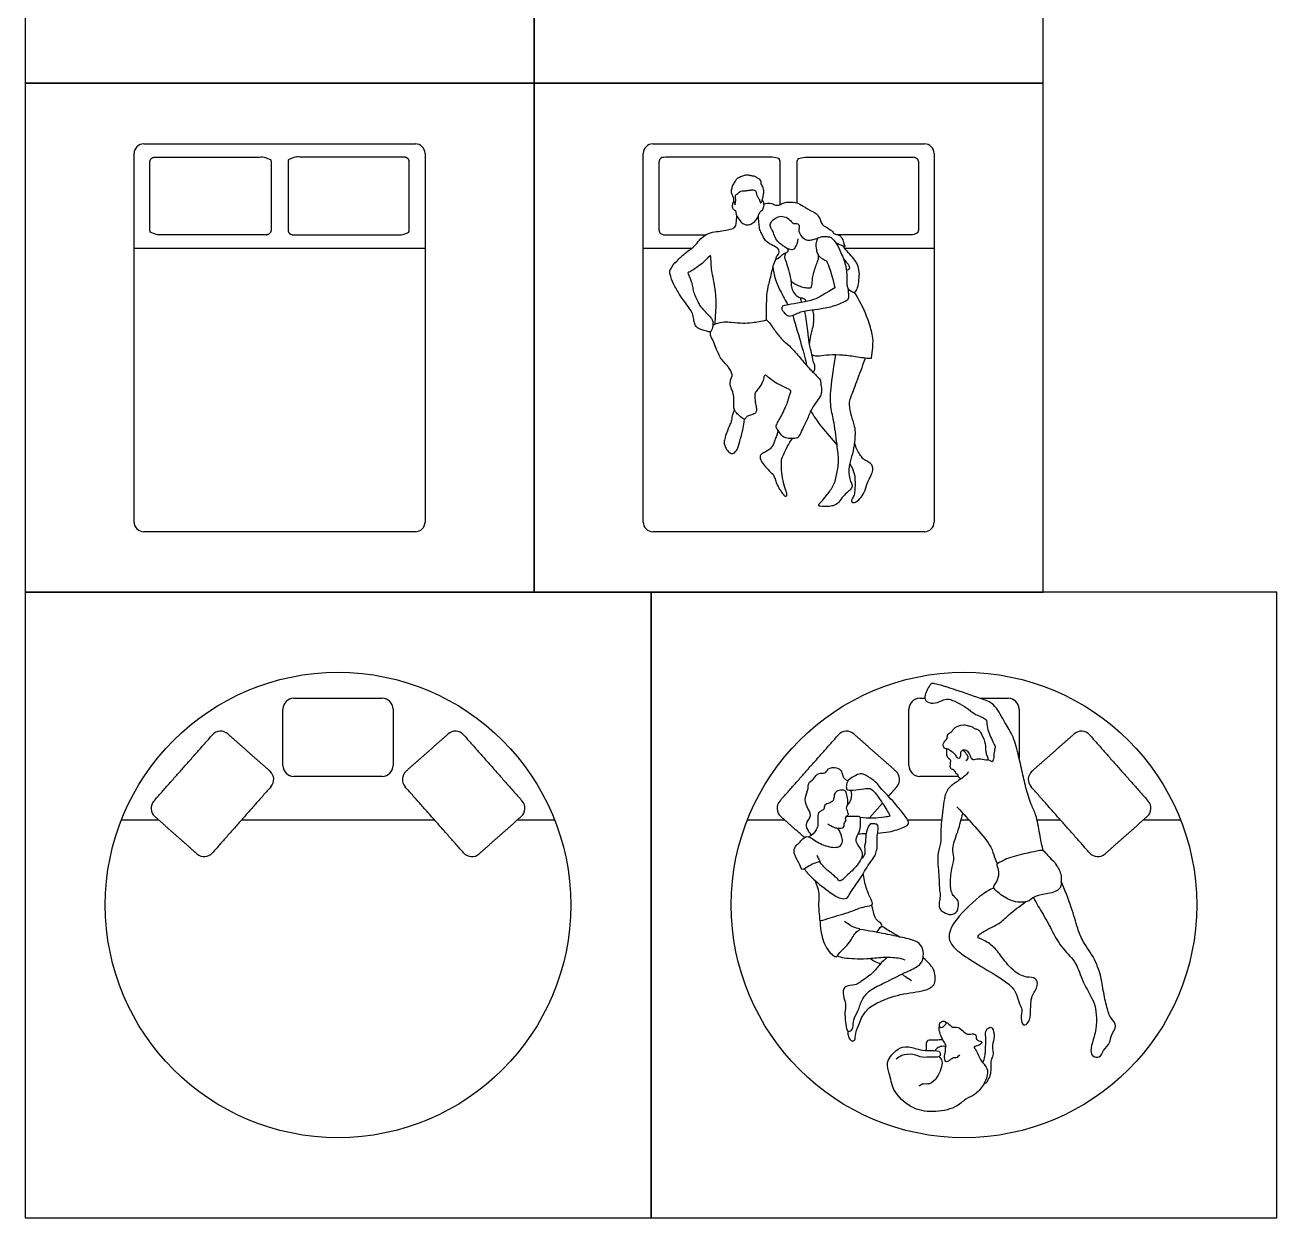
# Model space of a CAD drawing. Header units: millimetres. Extents: x 0 to 22.8, y -0.3 to 16.7.
# Drawn here: x 16.22 to 22.78, y 0.12 to 6.37 of the extents above; entities that cross this region are included whole.
import ezdxf

# ---------------------------------------------------------------- set-up
doc = ezdxf.new("R2010")
doc.units = ezdxf.units.MM
for name, color, linetype, true_color in [('AG-FURNITURE', 7, 'Continuous', 0x66ccff), ('AG-PEOPLE', 7, 'Continuous', 0xfc6666), ('X-VIEWPORT', 7, 'Continuous', 0xfb0280), ('X-VPRT', 6, 'Continuous', 0xff00ff)]:
    doc.layers.add(name, color=color, linetype=linetype, true_color=true_color)

msp = doc.modelspace()

# ---------------------------------------------------------------- linework, layer by layer
at = {"layer": 'AG-FURNITURE'}
for p, q in [((16.7958, 5.1971), (18.3198, 5.1971)), ((19.4628, 5.1971), (19.7182, 5.1971)), ((20.5175, 5.1971), (20.9868, 5.1971)), ((20.7159, 2.2893), (20.646, 2.2102))]:
    msp.add_line(p, q, dxfattribs=at)
for points in [[(16.7295, 2.202), (16.9229, 2.202)], [(17.3595, 2.202), (18.3684, 2.202)], [(18.8049, 2.202), (18.9984, 2.202)], [(20.0087, 2.202), (20.2022, 2.202)], [(20.8478, 2.202), (21.0259, 2.202)], [(21.1278, 2.202), (21.1683, 2.202)], [(21.5259, 2.202), (21.6476, 2.202)], [(22.0842, 2.202), (22.2776, 2.202)]]:
    msp.add_lwpolyline(points, dxfattribs=at)
for centre in [(17.8639, 1.7554), (21.1432, 1.7554)]:
    msp.add_circle(centre, 1.2192, dxfattribs=at)
for centre, radius, start, end in [((16.8466, 5.6924), 0.0508, 90, 180), ((18.269, 5.6924), 0.0508, 0, 90), ((19.5136, 5.6924), 0.0508, 90, 180), ((20.936, 5.6924), 0.0508, 0, 90), ((16.8466, 3.762), 0.0508, 180, 270), ((18.269, 3.762), 0.0508, 270, 0), ((19.5136, 3.762), 0.0508, 180, 270), ((20.936, 3.762), 0.0508, 270, 0), ((17.6326, 2.7813), 0.0576, 90, 180), ((18.0953, 2.7813), 0.0576, 0, 90), ((20.9118, 2.7813), 0.0576, 90, 180), ((21.3746, 2.7813), 0.0576, 0, 90), ((17.2489, 2.6085), 0.0576, 48.5, 138.5), ((18.479, 2.6085), 0.0576, 41.5, 131.5), ((20.5281, 2.6085), 0.0576, 48.5, 138.5), ((21.7582, 2.6085), 0.0576, 41.5, 131.5), ((17.4695, 2.4133), 0.0576, 318.5, 48.5), ((17.6326, 2.4868), 0.0576, 180, 270), ((18.0953, 2.4868), 0.0576, 270, 0), ((18.2584, 2.4133), 0.0576, 131.5, 221.5), ((20.7487, 2.4133), 0.0576, 318.5, 48.5), ((20.9118, 2.4868), 0.0576, 180, 270), ((21.5376, 2.4133), 0.0576, 131.5, 221.5), ((16.9423, 2.2619), 0.0576, 138.5, 228.5), ((18.7856, 2.2619), 0.0576, 311.5, 41.5), ((20.2215, 2.2619), 0.0576, 138.5, 228.5), ((22.0649, 2.2619), 0.0576, 311.5, 41.5), ((17.1628, 2.0667), 0.0576, 228.5, 318.5), ((18.565, 2.0667), 0.0576, 221.5, 311.5), ((21.8443, 2.0667), 0.0576, 221.5, 311.5)]:
    msp.add_arc(centre, radius, start, end, dxfattribs=at)
for points in [[(16.8466, 5.7432), (17.5578, 5.7432), (18.269, 5.7432)], [(19.5136, 5.7432), (20.2248, 5.7432), (20.936, 5.7432)], [(16.7958, 3.762), (16.7958, 4.7272), (16.7958, 5.6924)], [(18.3198, 5.6924), (18.3198, 4.7272), (18.3198, 3.762)], [(19.4628, 3.762), (19.4628, 4.7272), (19.4628, 5.6924)], [(20.9868, 5.6924), (20.9868, 4.7272), (20.9868, 3.762)], [(18.269, 3.7112), (17.5578, 3.7112), (16.8466, 3.7112)], [(20.936, 3.7112), (20.2248, 3.7112), (19.5136, 3.7112)], [(17.6326, 2.8389), (17.8639, 2.8389), (18.0953, 2.8389)], [(20.9118, 2.8389), (20.9252, 2.8389), (20.9386, 2.8389)], [(21.2259, 2.8389), (21.3002, 2.8389), (21.3746, 2.8389)], [(17.5749, 2.4868), (17.5749, 2.634), (17.5749, 2.7813)], [(18.1529, 2.7813), (18.1529, 2.634), (18.1529, 2.4868)], [(20.8542, 2.4868), (20.8542, 2.634), (20.8542, 2.7813)], [(21.4322, 2.7813), (21.4322, 2.6524), (21.4322, 2.5236)], [(16.8991, 2.3001), (17.0524, 2.4733), (17.2057, 2.6466)], [(17.2871, 2.6516), (17.3974, 2.554), (17.5076, 2.4565)], [(18.2202, 2.4565), (18.3305, 2.554), (18.4408, 2.6516)], [(18.5221, 2.6466), (18.6755, 2.4733), (18.8288, 2.3001)], [(20.1783, 2.3001), (20.3317, 2.4733), (20.485, 2.6466)], [(20.5663, 2.6516), (20.6766, 2.554), (20.7869, 2.4565)], [(21.4995, 2.4565), (21.6098, 2.554), (21.72, 2.6516)], [(21.8014, 2.6466), (21.9547, 2.4733), (22.108, 2.3001)], [(18.0953, 2.4292), (17.8639, 2.4292), (17.6326, 2.4292)], [(21.1128, 2.4292), (21.0123, 2.4292), (20.9118, 2.4292)], [(17.5126, 2.3751), (17.3593, 2.2018), (17.206, 2.0285)], [(18.5219, 2.0285), (18.3686, 2.2018), (18.2152, 2.3751)], [(20.7919, 2.3751), (20.7694, 2.3498), (20.747, 2.3244)], [(21.8011, 2.0285), (21.6478, 2.2018), (21.4945, 2.3751)], [(17.1246, 2.0236), (17.0144, 2.1211), (16.9041, 2.2187)], [(18.8238, 2.2187), (18.7135, 2.1211), (18.6032, 2.0236)], [(20.3075, 2.1088), (20.2454, 2.1638), (20.1833, 2.2187)], [(22.103, 2.2187), (21.9928, 2.1211), (21.8825, 2.0236)]]:
    msp.add_open_spline(points, degree=2, dxfattribs=at)
for points, weights, knots in [([(16.9038, 5.6733), (16.8784, 5.6733), (16.8784, 5.6479), (16.8784, 5.4701), (16.8784, 5.2923), (16.8784, 5.2669), (16.9038, 5.2669), (17.2086, 5.2669), (17.488, 5.2669), (17.5134, 5.2669), (17.5134, 5.2923), (17.5134, 5.4701), (17.5134, 5.6479), (17.5134, 5.6733), (17.488, 5.6733), (17.2086, 5.6733), (16.9038, 5.6733)], [1, 0.707106781187, 1, 1, 1, 0.707106781187, 1, 1, 1, 0.707106781187, 1, 1, 1, 0.707106781187, 1, 1, 1], [0, 0, 0, 1.570796, 1.570796, 19.070796, 19.070796, 20.641593, 20.641593, 44.641593, 44.641593, 46.212389, 46.212389, 63.712389, 63.712389, 65.283185, 65.283185, 89.283185, 89.283185, 89.283185]), ([(18.2119, 5.6733), (18.2373, 5.6733), (18.2373, 5.6479), (18.2373, 5.4701), (18.2373, 5.2923), (18.2373, 5.2669), (18.2119, 5.2669), (17.9071, 5.2669), (17.6277, 5.2669), (17.6023, 5.2669), (17.6023, 5.2923), (17.6023, 5.4701), (17.6023, 5.6479), (17.6023, 5.6733), (17.6277, 5.6733), (17.9071, 5.6733), (18.2119, 5.6733)], [1, 0.707106781187, 1, 1, 1, 0.707106781187, 1, 1, 1, 0.707106781187, 1, 1, 1, 0.707106781187, 1, 1, 1], [0, 0, 0, 1.570796, 1.570796, 19.070796, 19.070796, 20.641593, 20.641593, 44.641593, 44.641593, 46.212389, 46.212389, 63.712389, 63.712389, 65.283185, 65.283185, 89.283185, 89.283185, 89.283185]), ([(20.1804, 5.4252), (20.1804, 5.5366), (20.1804, 5.6479), (20.1804, 5.6733), (20.155, 5.6733), (19.8756, 5.6733), (19.5708, 5.6733), (19.5454, 5.6733), (19.5454, 5.6479), (19.5454, 5.4701), (19.5454, 5.2923), (19.5454, 5.2669), (19.5708, 5.2669), (19.6824, 5.2669), (19.7907, 5.2669)], [1, 1, 1, 0.707106781187, 1, 1, 1, 0.707106781187, 1, 1, 1, 0.707106781187, 1, 1, 1], [52.753388, 52.753388, 52.753388, 63.712389, 63.712389, 65.283185, 65.283185, 89.283185, 89.283185, 90.853982, 90.853982, 108.353982, 108.353982, 109.924778, 109.924778, 118.717122, 118.717122, 118.717122]), ([(20.2693, 5.4334), (20.2693, 5.5407), (20.2693, 5.6479), (20.2693, 5.6733), (20.2947, 5.6733), (20.5741, 5.6733), (20.8789, 5.6733), (20.9043, 5.6733), (20.9043, 5.6479), (20.9043, 5.4701), (20.9043, 5.2923), (20.9043, 5.2669), (20.8789, 5.2669), (20.6753, 5.2669), (20.4831, 5.2669)], [1, 1, 1, 0.707106781187, 1, 1, 1, 0.707106781187, 1, 1, 1, 0.707106781187, 1, 1, 1], [53.157354, 53.157354, 53.157354, 63.712389, 63.712389, 65.283185, 65.283185, 89.283185, 89.283185, 90.853982, 90.853982, 108.353982, 108.353982, 109.924778, 109.924778, 125.950385, 125.950385, 125.950385])]:
    msp.add_rational_spline(points, weights, degree=2, knots=knots, dxfattribs=at)
at = {"layer": 'AG-PEOPLE'}
msp.add_line((20.2845, 4.9382), (20.2918, 4.9117), dxfattribs=at)
for points, degree in [([(19.9437, 5.424), (19.939, 5.4347), (19.9375, 5.442), (19.9357, 5.4522), (19.9343, 5.4642), (19.9283, 5.4768), (19.9249, 5.4841), (19.9225, 5.4921), (19.9253, 5.5086), (19.9339, 5.5303), (19.9363, 5.5375), (19.9445, 5.5464), (19.9519, 5.5605), (19.9647, 5.5666), (19.989, 5.5772), (20.0095, 5.5804), (20.0285, 5.5759), (20.0355, 5.5744), (20.0431, 5.5747), (20.0601, 5.5656), (20.0637, 5.5601), (20.0717, 5.5591), (20.0796, 5.55), (20.0804, 5.5417), (20.0806, 5.535), (20.0863, 5.5219), (20.0912, 5.513), (20.095, 5.4976), (20.0931, 5.4749), (20.0905, 5.466), (20.0886, 5.4546), (20.0817, 5.436), (20.0777, 5.4318), (20.0755, 5.4369), (20.0724, 5.4502), (20.0703, 5.4533), (20.0612, 5.4668), (20.0542, 5.4808), (20.0549, 5.4919), (20.0515, 5.4966), (20.0454, 5.5023), (20.031, 5.5023), (20.0114, 5.4995), (19.9928, 5.497), (19.98, 5.4981), (19.969, 5.4932), (19.9631, 5.4871), (19.9534, 5.4801), (19.9466, 5.4749), (19.9466, 5.4702), (19.9474, 5.4525), (19.948, 5.4458), (19.9437, 5.424)], 3), ([(19.9538, 5.364), (19.9689, 5.3355), (19.9955, 5.3175), (20.0213, 5.3173), (20.0441, 5.333), (20.0592, 5.348), (20.0702, 5.3767), (20.0759, 5.3906), (20.0865, 5.3928), (20.0972, 5.4148), (20.0946, 5.4412), (20.0888, 5.4479), (20.085, 5.4473)], 3), ([(19.9538, 5.364), (19.9489, 5.3805), (19.9493, 5.392), (19.9459, 5.3943), (19.9364, 5.3964), (19.9332, 5.4025), (19.9309, 5.4099), (19.9311, 5.4285), (19.933, 5.4373), (19.9375, 5.442)], 3), ([(20.0954, 5.4289), (20.1241, 5.4365), (20.1445, 5.4283), (20.1581, 5.419), (20.1846, 5.4255), (20.1996, 5.4358), (20.2243, 5.4391), (20.2715, 5.4365), (20.2958, 5.4183), (20.353, 5.3861), (20.3691, 5.3811), (20.3913, 5.3493), (20.3938, 5.3321), (20.4052, 5.3135), (20.4271, 5.3056), (20.4578, 5.2817), (20.4635, 5.2692), (20.4854, 5.2681), (20.4979, 5.2588), (20.5083, 5.2434), (20.5129, 5.2212), (20.5211, 5.2059)], 3), ([(20.1584, 5.1399), (20.1585, 5.1511), (20.1663, 5.1572), (20.1735, 5.168), (20.1771, 5.1819), (20.1706, 5.1926), (20.157, 5.2052), (20.1088, 5.2277), (20.0966, 5.2456), (20.0844, 5.271), (20.073, 5.2906), (20.0694, 5.3242), (20.0669, 5.3432), (20.0664, 5.3669)], 3), ([(20.1584, 5.1399), (20.1763, 5.1474), (20.1862, 5.1566), (20.2002, 5.1713), (20.2162, 5.1746), (20.2224, 5.1786), (20.2235, 5.1878), (20.2191, 5.194), (20.1984, 5.206), (20.1797, 5.2202), (20.1559, 5.2435), (20.1449, 5.2812), (20.1361, 5.2954), (20.1243, 5.3144), (20.1338, 5.3374), (20.154, 5.3547), (20.1844, 5.3676), (20.2188, 5.3568), (20.2401, 5.3348), (20.246, 5.326), (20.2551, 5.3266), (20.2749, 5.3247), (20.2804, 5.3152), (20.2789, 5.2954), (20.2753, 5.2861), (20.2886, 5.263)], 3), ([(20.2074, 5.1725), (20.2001, 5.1545), (20.2083, 5.1337), (20.2194, 5.0994), (20.2359, 5.0397), (20.2348, 5.0246), (20.2498, 5.0143), (20.2781, 4.9989), (20.3063, 4.9899), (20.3331, 4.9885), (20.3431, 4.9903), (20.3471, 5.0043), (20.3514, 5.0529), (20.3567, 5.0726), (20.3693, 5.1076), (20.3782, 5.1334), (20.3828, 5.1498), (20.3807, 5.1613), (20.3764, 5.1688), (20.3696, 5.1913), (20.3671, 5.2267), (20.3778, 5.2492)], 3), ([(20.2066, 5.2013), (20.2467, 5.1837), (20.2581, 5.1939), (20.2726, 5.2262), (20.2753, 5.2462)], 3), ([(20.5211, 5.2059), (20.5135, 5.2075), (20.4895, 5.214), (20.4793, 5.2202), (20.4697, 5.2293)], 3), ([(19.8154, 5.1584), (19.7942, 5.1392), (19.7766, 5.1194), (19.7541, 5.1035), (19.71, 5.073), (19.6963, 5.0678)], 3), ([(19.8397, 4.7998), (19.8476, 4.9044), (19.8412, 4.9704), (19.8322, 5.0336), (19.8192, 5.0799), (19.8198, 5.115), (19.8163, 5.1509), (19.8154, 5.1584)], 3), ([(20.1091, 4.8204), (20.1074, 4.8331), (20.11, 4.8754), (20.1086, 4.9354), (20.1155, 4.9936), (20.1367, 5.0643), (20.1453, 5.117), (20.1584, 5.1399)], 3), ([(20.3812, 5.1576), (20.3946, 5.1445), (20.414, 5.1344), (20.4233, 5.1301)], 3), ([(20.4233, 5.1301), (20.4324, 5.1148), (20.4532, 5.0504), (20.4671, 4.9892)], 3), ([(20.5114, 5.1412), (20.5371, 5.1134), (20.5435, 5.1012), (20.5435, 5.0833), (20.5275, 5.0811)], 3), ([(19.603, 5.064), (19.6008, 5.0761), (19.6051, 5.0851)], 2), ([(20.1423, 5.0966), (20.1486, 5.0403), (20.1782, 4.9752), (20.2108, 4.9184), (20.2205, 4.9)], 3), ([(20.5298, 4.9237), (20.541, 4.9301), (20.54, 4.9456)], 2), ([(20.54, 4.9456), (20.5382, 4.9731), (20.5371, 4.9841)], 2), ([(20.6588, 4.6202), (20.6715, 4.7088), (20.6614, 4.7529), (20.6403, 4.8293), (20.5951, 4.9278), (20.5674, 4.9667)], 3), ([(20.3488, 4.6276), (20.343, 4.658), (20.328, 4.7045), (20.3284, 4.7553), (20.3162, 4.8311), (20.3088, 4.8684)], 3), ([(20.3342, 4.69), (20.3385, 4.7308), (20.3496, 4.7712), (20.356, 4.7991), (20.3582, 4.8431), (20.356, 4.861), (20.3491, 4.874)], 3), ([(20.1091, 4.8204), (20.1276, 4.8016), (20.1502, 4.7668), (20.1925, 4.7132), (20.2241, 4.6909), (20.2806, 4.6292), (20.3295, 4.5672), (20.38, 4.5206), (20.3936, 4.5006), (20.3915, 4.4852), (20.3991, 4.4615), (20.3953, 4.4354), (20.3915, 4.4221), (20.3626, 4.3809), (20.3443, 4.3534), (20.3319, 4.3259), (20.3211, 4.2958), (20.2951, 4.2471), (20.2803, 4.2106), (20.2675, 4.199), (20.2302, 4.1993), (20.2021, 4.2025), (20.1867, 4.2167), (20.1676, 4.2439), (20.1578, 4.2587), (20.1601, 4.27), (20.1725, 4.294), (20.1922, 4.3268), (20.2079, 4.3638), (20.22, 4.3864), (20.2282, 4.4302), (20.2438, 4.4499), (20.2087, 4.4655), (20.1627, 4.4867), (20.121, 4.5165), (20.1085, 4.5298), (20.1007, 4.5345), (20.0952, 4.5249), (20.0905, 4.498), (20.0674, 4.4612), (20.0491, 4.4409), (20.0465, 4.4238), (20.0491, 4.3943), (20.0523, 4.3766), (20.0584, 4.3482), (20.0535, 4.3337), (20.0314, 4.3221), (20.0057, 4.3183), (20.0002, 4.3056), (19.9947, 4.2969), (19.9741, 4.3099), (19.948, 4.3369), (19.9393, 4.3491), (19.9367, 4.369), (19.9385, 4.4111), (19.9341, 4.4435), (19.9222, 4.4635), (19.9173, 4.4867), (19.9211, 4.5122), (19.9306, 4.5264), (19.9248, 4.5487), (19.9115, 4.5701), (19.8999, 4.586), (19.873, 4.6115), (19.8628, 4.6327), (19.8417, 4.677), (19.8269, 4.7207), (19.8139, 4.7346), (19.8161, 4.7485), (19.8161, 4.7603)], 3), ([(19.8282, 4.7948), (19.832, 4.7964), (19.8359, 4.7981), (19.8397, 4.7998)], 3), ([(19.8397, 4.7998), (19.8773, 4.8134), (19.9254, 4.8091), (19.9894, 4.8024), (20.0291, 4.8062), (20.0819, 4.814), (20.1091, 4.8204)], 3), ([(20.2461, 4.8448), (20.2795, 4.7292), (20.3084, 4.638), (20.319, 4.5819)], 3), ([(20.3465, 4.6389), (20.3601, 4.6306), (20.3836, 4.6315), (20.432, 4.6402), (20.5116, 4.639), (20.5817, 4.6283), (20.6423, 4.6187), (20.6588, 4.6202)], 3), ([(20.3525, 4.5463), (20.3606, 4.5518), (20.3641, 4.5706), (20.3587, 4.5924), (20.3521, 4.6039), (20.3488, 4.6276)], 3), ([(19.9408, 4.3492), (19.933, 4.3363), (19.9267, 4.3051), (19.9236, 4.2851), (19.9154, 4.2696), (19.8915, 4.2096), (19.8868, 4.1831), (19.8863, 4.1694), (19.8966, 4.1462), (19.9084, 4.1298), (19.9271, 4.1169), (19.9445, 4.1251), (19.964, 4.1577), (19.975, 4.2119), (19.9912, 4.2645), (19.9931, 4.3004)], 3), ([(20.3406, 4.3445), (20.3695, 4.2882), (20.4213, 4.2337), (20.4786, 4.164)], 3), ([(20.17, 4.2406), (20.1471, 4.1723), (20.1357, 4.1516), (20.1167, 4.1351), (20.0902, 4.1229), (20.0756, 4.1151), (20.0734, 4.0947), (20.0877, 4.0686), (20.1185, 4.035), (20.1396, 4.0142), (20.15, 3.9999), (20.1564, 3.9767), (20.1689, 3.9452), (20.1825, 3.9262), (20.2004, 3.8994), (20.2136, 3.8951), (20.2179, 3.9044), (20.2093, 3.9284), (20.1943, 3.9799), (20.1868, 4.0335), (20.1861, 4.0843), (20.1907, 4.1018), (20.2269, 4.1784), (20.244, 4.1994)], 3), ([(20.5449, 4.0673), (20.568, 4.0329), (20.5741, 3.9735), (20.5716, 3.9431), (20.5712, 3.9077), (20.5587, 3.8866), (20.5508, 3.872), (20.558, 3.8637), (20.573, 3.8634), (20.598, 3.882), (20.6227, 3.9149), (20.6342, 3.9664), (20.6581, 4.0061), (20.6678, 4.034), (20.6642, 4.0576), (20.6506, 4.073), (20.6245, 4.0848), (20.6102, 4.0969), (20.5823, 4.1363), (20.5694, 4.177)], 3), ([(20.3891, 3.8443), (20.3854, 3.8449), (20.3835, 3.8471)], 2), ([(20.59, 2.129), (20.6039, 2.1291), (20.6168, 2.1294), (20.6306, 2.1299)], 3)]:
    msp.add_open_spline(points, degree=degree, dxfattribs=at)
for points, knots in [([(19.6051, 5.0851), (19.6141, 5.1023), (19.6401, 5.1324), (19.6812, 5.1712), (19.7177, 5.1945), (19.7456, 5.2238), (19.7681, 5.252), (19.8039, 5.2774), (19.849, 5.2839), (19.8826, 5.2878), (19.9334, 5.2992), (19.9441, 5.3057), (19.9523, 5.3264), (19.9538, 5.364)], [146.397586, 146.397586, 146.397586, 146.397586, 150.7916, 155.929787, 161.067975, 166.206163, 171.344351, 176.482539, 181.620726, 186.758914, 191.897102, 197.03529, 202.173478, 202.173478, 202.173478, 202.173478]), ([(20.2886, 5.263), (20.2993, 5.2506), (20.3106, 5.2393), (20.3372, 5.2384), (20.3587, 5.2425), (20.3856, 5.2529), (20.405, 5.2596), (20.4349, 5.2567), (20.4505, 5.2523), (20.4734, 5.2271), (20.4922, 5.188), (20.5279, 5.1043), (20.5302, 5.0471), (20.5296, 5.0239), (20.5291, 5.0153)], [96.025858, 96.025858, 96.025858, 96.025858, 100.292522, 104.559185, 108.825849, 113.092512, 117.359175, 121.625839, 125.892502, 130.159166, 134.425829, 138.692493, 142.959156, 145.760338, 145.760338, 145.760338, 145.760338]), ([(20.5371, 4.9841), (20.553, 4.9677), (20.5717, 4.9634), (20.5849, 4.9788), (20.5919, 5.0194), (20.5971, 5.0643), (20.5902, 5.1022), (20.5739, 5.1338), (20.5444, 5.1637), (20.5201, 5.1943), (20.5104, 5.2054), (20.5065, 5.2095)], [147.016519, 147.016519, 147.016519, 147.016519, 150.827357, 155.240538, 159.653719, 164.0669, 168.480081, 172.893262, 177.306443, 181.719624, 184.575063, 184.575063, 184.575063, 184.575063]), ([(19.6963, 5.0678), (19.7081, 5.0407), (19.7163, 5.0188), (19.722, 4.9874), (19.7274, 4.9609), (19.7417, 4.9316), (19.7567, 4.9008), (19.7703, 4.8819), (19.7903, 4.8615), (19.815, 4.8347), (19.8257, 4.8207), (19.8286, 4.805), (19.8282, 4.7889), (19.8243, 4.7735), (19.8182, 4.7585), (19.8039, 4.7578), (19.7968, 4.761), (19.7825, 4.7653), (19.7699, 4.7699), (19.7588, 4.7721), (19.7428, 4.7814), (19.731, 4.7996), (19.7277, 4.8243), (19.722, 4.8543), (19.7052, 4.8804), (19.6791, 4.9176), (19.6558, 4.9484), (19.6196, 5.0113), (19.6081, 5.0393), (19.603, 5.064)], [58.721956, 58.721956, 58.721956, 58.721956, 61.953624, 65.185292, 68.41696, 71.648628, 74.880296, 78.111964, 81.343632, 84.5753, 87.806968, 91.038636, 94.270303, 97.501971, 100.733639, 103.965307, 107.196975, 110.428643, 113.660311, 116.891979, 120.123647, 123.355315, 126.586983, 129.818651, 133.050319, 136.281987, 139.513655, 142.745323, 145.551274, 145.551274, 145.551274, 145.551274]), ([(20.4671, 4.9892), (20.4145, 4.9587), (20.3884, 4.9411), (20.3476, 4.9226), (20.2683, 4.9066), (20.2049, 4.8984), (20.1873, 4.8918), (20.1878, 4.8752), (20.1986, 4.8616), (20.2164, 4.844), (20.2291, 4.8379), (20.2683, 4.8529), (20.2868, 4.8637), (20.3188, 4.8712), (20.3751, 4.8764), (20.4506, 4.8883), (20.5042, 4.9096), (20.5298, 4.9237)], [22.800035, 22.800035, 22.800035, 22.800035, 28.166608, 33.533182, 38.899755, 44.266328, 49.632902, 54.999475, 60.366048, 65.732622, 71.099195, 76.465768, 81.832341, 87.198915, 92.565488, 97.932061, 102.62135, 102.62135, 102.62135, 102.62135]), ([(20.2362, 5.0287), (20.2373, 5.0042), (20.2399, 4.9902), (20.2526, 4.9557), (20.2791, 4.9383), (20.2995, 4.935), (20.3102, 4.9321), (20.3135, 4.9227), (20.3171, 4.9169)], [0, 0, 0, 0, 3.023552, 6.047104, 9.070656, 12.094209, 15.117761, 17.823869, 17.823869, 17.823869, 17.823869]), ([(20.5291, 5.0153), (20.5284, 5.0072), (20.5314, 4.9956), (20.5352, 4.9861), (20.5371, 4.9841)], [145.760338, 145.760338, 145.760338, 145.760338, 146.388429, 147.016519, 147.016519, 147.016519, 147.016519]), ([(20.3835, 3.8471), (20.3789, 3.854), (20.396, 3.8686), (20.4203, 3.8955), (20.4606, 3.9506), (20.477, 4.0018), (20.4884, 4.0858), (20.4819, 4.137), (20.4622, 4.2989), (20.4449, 4.3487), (20.4394, 4.4554), (20.4726, 4.6392)], [0.034994, 0.034994, 0.034994, 0.034994, 7.347117, 15.444334, 23.541552, 31.638769, 39.735986, 47.833203, 55.930421, 64.027638, 71.955769, 71.955769, 71.955769, 71.955769]), ([(20.6253, 4.6219), (20.6156, 4.5944), (20.5827, 4.4985), (20.5476, 4.4136), (20.541, 4.391), (20.5433, 4.3568), (20.5499, 4.3267), (20.572, 4.2578), (20.5734, 4.2273), (20.5696, 4.1639), (20.5546, 4.1042), (20.5392, 4.0498), (20.5395, 4.0043), (20.5494, 3.971), (20.5578, 3.9582), (20.5569, 3.9394), (20.5369, 3.9226), (20.5091, 3.8962), (20.4874, 3.8646), (20.4665, 3.8461), (20.4194, 3.8405), (20.3891, 3.8443)], [-105.955631, -105.955631, -105.955631, -105.955631, -100.745087, -95.148137, -89.551188, -83.954239, -78.35729, -72.76034, -67.163391, -61.566442, -55.969493, -50.372543, -44.775594, -39.178645, -33.581696, -27.984746, -22.387797, -16.790848, -11.193899, -5.596949, -0.219898, -0.219898, -0.219898, -0.219898]), ([(21.558, 2.0409), (21.5525, 2.0658), (21.5411, 2.1136), (21.5262, 2.2176), (21.4988, 2.2726), (21.4677, 2.3598), (21.4503, 2.4489), (21.4268, 2.5465), (21.4007, 2.6484), (21.3512, 2.7174), (21.3066, 2.8106), (21.2262, 2.8392), (21.0896, 2.885), (21.0563, 2.8962), (21.0385, 2.9028), (20.9878, 2.9146), (20.9667, 2.9203), (20.9291, 2.8446), (20.9491, 2.8158), (20.9942, 2.8087), (21.036, 2.8327), (21.0736, 2.8383), (21.1716, 2.782), (21.1976, 2.7529), (21.2627, 2.7315), (21.2625, 2.7095), (21.2651, 2.6715), (21.2977, 2.6049), (21.3094, 2.5821), (21.2994, 2.5656), (21.2991, 2.496), (21.2803, 2.5123), (21.2719, 2.515), (21.2677, 2.5177)], [0, 0, 0, 0, 0.500761, 1.077986, 1.532217, 2.073902, 2.624542, 3.201021, 3.782, 4.318015, 4.880102, 5.333466, 6.016155, 6.349471, 6.597238, 7.006172, 7.254191, 7.746349, 8.054988, 8.423285, 8.81087, 9.159788, 9.751164, 10.139723, 10.587674, 10.839685, 11.191097, 11.68954, 11.960287, 12.217934, 12.650176, 12.852048, 13.073559, 13.073559, 13.073559, 13.073559]), ([(21.1528, 2.5108), (21.158, 2.5141), (21.1709, 2.5246), (21.155, 2.5475), (21.1389, 2.5736), (21.1207, 2.5537), (21.1281, 2.5388), (21.1165, 2.5177), (21.1045, 2.5316), (21.0945, 2.5505), (21.0673, 2.5655), (21.0593, 2.5743), (21.0372, 2.5736), (21.0294, 2.6055), (21.0598, 2.625), (21.0539, 2.6538), (21.082, 2.6609), (21.0822, 2.6815), (21.1426, 2.7053), (21.163, 2.6931), (21.1875, 2.6917), (21.1962, 2.6779), (21.2194, 2.6783), (21.2354, 2.6502), (21.26, 2.5992), (21.2508, 2.5619), (21.2746, 2.5152), (21.255, 2.5122), (21.2198, 2.5239), (21.1921, 2.5132), (21.1808, 2.5237), (21.1769, 2.5397), (21.1619, 2.5659), (21.1448, 2.5667), (21.1373, 2.5661)], [0, 0, 0, 0, 0.245759, 0.535648, 0.822401, 1.05998, 1.293304, 1.529738, 1.731212, 2.006769, 2.31941, 2.514822, 2.758047, 3.041968, 3.366195, 3.643166, 3.911718, 4.14945, 4.585323, 4.867963, 5.135865, 5.35252, 5.603633, 5.919508, 6.343862, 6.710804, 7.084352, 7.276623, 7.630396, 7.93167, 8.129077, 8.363455, 8.666349, 8.938863, 8.938863, 8.938863, 8.938863]), ([(21.0509, 2.5741), (21.0512, 2.5682), (21.0526, 2.5566), (21.0496, 2.5369), (21.0631, 2.5232), (21.0745, 2.5172), (21.0701, 2.496), (21.0687, 2.4716), (21.0811, 2.4657), (21.0896, 2.4676), (21.0894, 2.4573), (21.0981, 2.4567), (21.0972, 2.4463), (21.1124, 2.4419), (21.1106, 2.4266), (21.1214, 2.4185), (21.1268, 2.4158)], [0, 0, 0, 0, 0.240978, 0.489526, 0.730735, 0.919935, 1.176535, 1.453924, 1.646372, 1.792806, 1.948794, 2.093402, 2.253957, 2.458745, 2.664022, 2.909101, 2.909101, 2.909101, 2.909101]), ([(20.3449, 2.122), (20.3387, 2.1281), (20.3287, 2.1418), (20.3074, 2.1812), (20.3517, 2.2253), (20.3168, 2.2682), (20.3065, 2.3205), (20.3312, 2.363), (20.3241, 2.3959), (20.3579, 2.4138), (20.3794, 2.4531), (20.4186, 2.4394), (20.4291, 2.4751), (20.4766, 2.4783), (20.5059, 2.4587), (20.5062, 2.4195), (20.5274, 2.4101), (20.5368, 2.407)], [0, 0, 0, 0, 0.29212, 0.647045, 1.052098, 1.445345, 1.857922, 2.249519, 2.55311, 2.889093, 3.253451, 3.569028, 3.87414, 4.245133, 4.569179, 4.903997, 5.21599, 5.21599, 5.21599, 5.21599]), ([(20.6909, 2.1325), (20.7102, 2.1337), (20.762, 2.1386), (20.8248, 2.1597), (20.8664, 2.183), (20.8197, 2.239), (20.7833, 2.2889), (20.7039, 2.3674), (20.6879, 2.3963), (20.6531, 2.4198), (20.6103, 2.4486), (20.5775, 2.4357), (20.532, 2.4111), (20.5271, 2.3804), (20.5255, 2.3562), (20.5645, 2.3575), (20.617, 2.3625), (20.6525, 2.3706), (20.6809, 2.3412), (20.7204, 2.284), (20.7557, 2.2245), (20.7532, 2.2186), (20.723, 2.2156), (20.6637, 2.2078), (20.6206, 2.2114), (20.5988, 2.2145)], [0.684587, 0.684587, 0.684587, 0.684587, 1.01942, 1.538524, 1.867205, 2.299308, 2.787147, 3.381489, 3.710298, 4.075747, 4.474268, 4.804717, 5.206327, 5.518205, 5.75903, 6.082609, 6.51424, 6.842478, 7.180979, 7.687997, 8.146088, 8.247159, 8.539401, 8.993145, 9.45858, 9.45858, 9.45858, 9.45858]), ([(21.1673, 2.4537), (21.1621, 2.447), (21.1517, 2.4328), (21.1, 2.3968), (21.0458, 2.3623), (21.0308, 2.2524), (21.0194, 2.1431), (21.0243, 2.0795), (20.9987, 2.0188), (21.0135, 1.9136), (21.013, 1.8332), (21.0212, 1.8052), (21.0135, 1.7782), (21.0101, 1.7379), (21.0361, 1.7154), (21.0749, 1.7), (21.1097, 1.719), (21.1123, 1.744), (21.1183, 1.7745), (21.0949, 1.797), (21.0771, 1.8166), (21.068, 1.8731), (21.0804, 1.9531), (21.0957, 2.0059), (21.0766, 2.0507), (21.1072, 2.1301), (21.1189, 2.165), (21.1306, 2.2144), (21.1355, 2.2284), (21.1379, 2.2356)], [0, 0, 0, 0, 0.288392, 0.735103, 1.183747, 1.774407, 2.384401, 2.830933, 3.282004, 3.878122, 4.391344, 4.686443, 4.985297, 5.33639, 5.659305, 6.022184, 6.355043, 6.634495, 6.94197, 7.253492, 7.54229, 7.965196, 8.489124, 8.903788, 9.291309, 9.80493, 10.172536, 10.568205, 10.840444, 10.840444, 10.840444, 10.840444]), ([(20.4304, 2.1799), (20.4397, 2.1736), (20.461, 2.1637), (20.4785, 2.1563), (20.52, 2.1573), (20.5134, 2.1878), (20.5262, 2.1946), (20.5212, 2.2068), (20.5278, 2.2172), (20.5246, 2.2226), (20.538, 2.2241), (20.5374, 2.2348), (20.5326, 2.2486), (20.526, 2.2635), (20.5323, 2.2757), (20.5373, 2.2941), (20.5308, 2.3223), (20.5271, 2.3557), (20.503, 2.3589), (20.4748, 2.3545), (20.4614, 2.3323), (20.4634, 2.3077), (20.4432, 2.2868), (20.4079, 2.2832), (20.4152, 2.2538), (20.3808, 2.246), (20.3749, 2.2163), (20.3801, 2.1786), (20.3711, 2.1478), (20.3464, 2.121), (20.3312, 2.1123)], [0, 0, 0, 0, 0.333053, 0.598135, 0.92364, 1.198255, 1.389678, 1.579865, 1.773801, 1.885487, 2.065204, 2.232106, 2.457073, 2.682115, 2.885401, 3.128935, 3.443511, 3.757426, 4.014856, 4.315, 4.590753, 4.866359, 5.164268, 5.474454, 5.732873, 6.036418, 6.335269, 6.685705, 7.007548, 7.422312, 7.422312, 7.422312, 7.422312]), ([(20.5336, 2.2813), (20.5418, 2.2893), (20.5571, 2.3086), (20.5561, 2.3423), (20.5513, 2.3573)], [0, 0, 0, 0, 0.3363339, 0.7296781, 0.7296781, 0.7296781, 0.7296781]), ([(21.1059, 2.2698), (21.1166, 2.2584), (21.1392, 2.2346), (21.2111, 2.1544), (21.2888, 2.0645), (21.3, 2.0064), (21.3128, 1.983), (21.3186, 1.9718)], [0, 0, 0, 0, 0.391978, 0.989109, 1.618891, 2.047289, 2.398129, 2.398129, 2.398129, 2.398129]), ([(20.306, 1.9446), (20.3184, 1.929), (20.3435, 1.898), (20.4312, 1.8265), (20.4911, 1.7886), (20.5307, 1.7859), (20.5481, 1.822), (20.5972, 1.8881), (20.6451, 1.9718), (20.6766, 2.0091), (20.686, 2.0416), (20.6899, 2.0615), (20.6871, 2.1191), (20.6943, 2.1468), (20.6934, 2.1816), (20.6714, 2.1788), (20.6446, 2.1851), (20.6261, 2.1225), (20.6287, 2.0842), (20.6203, 2.0632), (20.6254, 2.0365), (20.6217, 2.0138), (20.6027, 1.9968), (20.5858, 1.9615), (20.529, 1.908), (20.4958, 1.8786), (20.4848, 1.8855), (20.4643, 1.9109), (20.4295, 1.9319), (20.4003, 1.9647), (20.3872, 1.9823)], [0, 0, 0, 0, 0.443503, 1.053604, 1.541187, 1.860329, 2.194391, 2.722789, 3.292652, 3.691211, 4.006943, 4.270562, 4.696875, 5.025224, 5.323464, 5.56143, 5.828093, 6.262516, 6.627348, 6.889685, 7.183312, 7.45052, 7.726536, 8.083146, 8.602887, 8.963226, 9.135716, 9.452923, 9.824902, 10.289454, 10.289454, 10.289454, 10.289454]), ([(20.6084, 2.0009), (20.611, 2.01), (20.617, 2.0304), (20.5846, 2.073), (20.5717, 2.1027), (20.6003, 2.1411), (20.6001, 2.1735), (20.604, 2.2238), (20.5738, 2.2171), (20.5429, 2.22), (20.5265, 2.2181)], [0, 0, 0, 0, 0.304435, 0.713297, 1.027692, 1.398329, 1.743727, 2.106819, 2.372492, 2.775886, 2.775886, 2.775886, 2.775886]), ([(20.3728, 2.0173), (20.3756, 2.0097), (20.3799, 1.9958), (20.3941, 1.9799), (20.3594, 1.9795), (20.3084, 1.9435), (20.291, 1.9399), (20.2794, 1.98), (20.2479, 2.023), (20.2566, 2.0649), (20.2772, 2.0764), (20.2922, 2.0968), (20.3211, 2.122), (20.3547, 2.0971), (20.4148, 2.0617), (20.4892, 2.0521), (20.5077, 2.0809), (20.5061, 2.1127), (20.492, 2.1447), (20.4808, 2.1579)], [0, 0, 0, 0, 0.281218, 0.48836, 0.776608, 1.240227, 1.440135, 1.784363, 2.211659, 2.558593, 2.824113, 3.115906, 3.440913, 3.780952, 4.274831, 4.750012, 5.044864, 5.361749, 5.773638, 5.773638, 5.773638, 5.773638]), ([(21.3653, 1.9982), (21.3533, 1.9931), (21.3411, 1.9837), (21.3088, 1.9731), (21.329, 1.9367), (21.3247, 1.9006), (21.3108, 1.8682), (21.292, 1.8469), (21.3247, 1.8174), (21.387, 1.7704), (21.4777, 1.7652), (21.5121, 1.8039), (21.5722, 1.8127), (21.6493, 1.8285), (21.653, 1.8775), (21.6543, 1.9183), (21.6213, 1.9806), (21.5808, 2.0126), (21.5597, 2.0464), (21.5287, 2.0411), (21.4588, 2.0245), (21.3864, 2.0072), (21.3653, 1.9982)], [0, 0, 0, 0, 0.317867, 0.601408, 0.930461, 1.280274, 1.621834, 1.891077, 2.230723, 2.748718, 3.271747, 3.660903, 4.109715, 4.593897, 4.956753, 5.32418, 5.795896, 6.216646, 6.551936, 6.841653, 7.339234, 7.902437, 7.902437, 7.902437, 7.902437]), ([(20.3601, 1.8864), (20.3725, 1.8616), (20.3894, 1.8066), (20.3772, 1.7525), (20.3882, 1.6986), (20.383, 1.6662), (20.4362, 1.6897), (20.5371, 1.7122), (20.6185, 1.7506), (20.672, 1.7514), (20.6525, 1.792), (20.6285, 1.8471), (20.6185, 1.896), (20.6156, 1.9211)], [0, 0, 0, 0, 0.522507, 0.951689, 1.378281, 1.637386, 2.007248, 2.612825, 3.170942, 3.522235, 3.840721, 4.297841, 4.795831, 4.795831, 4.795831, 4.795831]), ([(21.2995, 1.8461), (21.2786, 1.835), (21.2367, 1.8135), (21.0958, 1.6871), (21.0498, 1.5814), (21.0998, 1.521), (21.1543, 1.4828), (21.264, 1.4137), (21.3792, 1.3476), (21.4198, 1.2942), (21.4313, 1.2378), (21.4516, 1.2088), (21.4373, 1.1655), (21.4526, 1.1161), (21.4878, 1.1417), (21.4936, 1.2015), (21.4915, 1.2789), (21.5352, 1.3283), (21.5212, 1.3777), (21.4692, 1.3738), (21.4038, 1.4024), (21.3413, 1.4817), (21.299, 1.5413), (21.2396, 1.5767), (21.2075, 1.5842), (21.2402, 1.6184), (21.3282, 1.6529), (21.3773, 1.7064), (21.4364, 1.75), (21.4654, 1.7717)], [0, 0, 0, 0, 0.482476, 1.268244, 1.856478, 2.31758, 2.785212, 3.442944, 4.107076, 4.567079, 4.990198, 5.315961, 5.701673, 6.057473, 6.355289, 6.799421, 7.304055, 7.753983, 8.104151, 8.485518, 8.965602, 9.537895, 10.03814, 10.512131, 10.776699, 11.103382, 11.665094, 12.160868, 12.7579, 12.7579, 12.7579, 12.7579]), ([(21.5076, 1.7943), (21.5157, 1.7789), (21.5316, 1.7474), (21.5882, 1.6586), (21.6259, 1.5692), (21.6957, 1.4887), (21.7346, 1.4478), (21.7635, 1.3501), (21.8283, 1.2472), (21.8377, 1.1836), (21.8368, 1.1062), (21.825, 1.0657), (21.8061, 1.0064), (21.8089, 0.9634), (21.8576, 0.9501), (21.8703, 0.997), (21.9128, 1.0327), (21.9087, 1.0729), (21.9529, 1.1205), (21.9092, 1.1669), (21.8983, 1.1959), (21.8768, 1.2765), (21.8651, 1.368), (21.833, 1.4726), (21.764, 1.5624), (21.7378, 1.634), (21.7059, 1.7466), (21.6717, 1.8349), (21.6528, 1.8798)], [0, 0, 0, 0, 0.413618, 0.992671, 1.57404, 2.153247, 2.579059, 3.152052, 3.783106, 4.246132, 4.736544, 5.116743, 5.566393, 5.92033, 6.25775, 6.6265, 7.04217, 7.392999, 7.813041, 8.225751, 8.552715, 9.06262, 9.623245, 10.2227, 10.824519, 11.321341, 11.934361, 12.627238, 12.627238, 12.627238, 12.627238]), ([(20.687, 1.6121), (20.6916, 1.6187), (20.6985, 1.6319), (20.7206, 1.6508), (20.6949, 1.6695), (20.6737, 1.6858), (20.6639, 1.746), (20.6593, 1.7512), (20.6577, 1.7542)], [0, 0, 0, 0, 0.281804, 0.550993, 0.829111, 1.140992, 1.572538, 1.756008, 1.756008, 1.756008, 1.756008]), ([(20.3896, 1.6744), (20.3894, 1.6562), (20.3922, 1.6191), (20.4123, 1.5309), (20.4726, 1.4738), (20.4875, 1.5046), (20.5491, 1.557), (20.5719, 1.6152), (20.6092, 1.6293), (20.5639, 1.635), (20.5329, 1.6571), (20.5167, 1.6712)], [0, 0, 0, 0, 0.423553, 0.979855, 1.444225, 1.712812, 2.231494, 2.696679, 2.962308, 3.267091, 3.726344, 3.726344, 3.726344, 3.726344]), ([(20.712, 1.6464), (20.7309, 1.6342), (20.7692, 1.6105), (20.7955, 1.5951), (20.8086, 1.5876)], [0, 0, 0, 0, 0.4706215, 0.8573787, 0.8573787, 0.8573787, 0.8573787]), ([(20.7394, 1.4818), (20.727, 1.4693), (20.7005, 1.4439), (20.6662, 1.3948), (20.5958, 1.3501), (20.5753, 1.3333), (20.5089, 1.3361), (20.5078, 1.2785), (20.528, 1.2386), (20.5158, 1.1901), (20.5237, 1.1459), (20.5253, 1.0992), (20.5455, 1.0897), (20.5658, 1.1127), (20.5604, 1.156), (20.5917, 1.1999), (20.6049, 1.2599), (20.6523, 1.3155), (20.7307, 1.3472), (20.8275, 1.401), (20.9014, 1.429), (20.9338, 1.4692), (20.9295, 1.5288), (20.9033, 1.5668), (20.8159, 1.5861), (20.7316, 1.6043), (20.6425, 1.6203), (20.5979, 1.6274)], [0, 0, 0, 0, 0.416314, 0.869575, 1.381306, 1.685854, 2.104083, 2.485868, 2.87132, 3.262694, 3.657881, 4.036447, 4.25822, 4.541034, 4.910243, 5.323429, 5.769845, 6.243706, 6.771563, 7.380651, 7.886414, 8.276902, 8.700536, 9.072641, 9.595907, 10.142362, 10.809117, 10.809117, 10.809117, 10.809117]), ([(20.4793, 1.4892), (20.4913, 1.4851), (20.5151, 1.4755), (20.637, 1.4714), (20.7128, 1.4839), (20.7978, 1.4804), (20.8221, 1.4725), (20.8339, 1.4685)], [0, 0, 0, 0, 0.352286, 0.970822, 1.501224, 2.013314, 2.363743, 2.363743, 2.363743, 2.363743]), ([(20.5355, 1.0954), (20.5345, 1.0883), (20.5344, 1.0742), (20.5454, 1.0432), (20.573, 1.0409), (20.5723, 1.0743), (20.5912, 1.1291), (20.6227, 1.2022), (20.6893, 1.2464), (20.809, 1.2925), (20.9344, 1.301), (20.9988, 1.3365), (20.9912, 1.411), (20.9663, 1.4431), (20.9427, 1.4686), (20.9292, 1.4789)], [0, 0, 0, 0, 0.26689, 0.582089, 0.82554, 1.117749, 1.561136, 2.064973, 2.567083, 3.218902, 3.867053, 4.318851, 4.775891, 5.144948, 5.552429, 5.552429, 5.552429, 5.552429]), ([(20.6497, 1.4756), (20.6627, 1.4675), (20.69, 1.4533), (20.7003, 1.449), (20.7055, 1.4469)], [0, 0, 0, 0, 0.3884203, 0.6229517, 0.6229517, 0.6229517, 0.6229517]), ([(20.8179, 1.3938), (20.8261, 1.3876), (20.8429, 1.3758), (20.8602, 1.3651), (20.869, 1.3601)], [0, 0, 0, 0, 0.3177875, 0.6336147, 0.6336147, 0.6336147, 0.6336147]), ([(21.0466, 1.1413), (21.0503, 1.1411), (21.0626, 1.1368), (21.0821, 1.1087), (21.1056, 1.1219), (21.1365, 1.0976), (21.1597, 1.0739), (21.1845, 1.0819), (21.2108, 1.0767), (21.2027, 1.0464), (21.2335, 1.0422), (21.2396, 1.0327), (21.2193, 1.0157), (21.1874, 1.0169), (21.2134, 0.9877), (21.2261, 0.944), (21.2555, 0.9143), (21.2741, 0.8813), (21.2471, 0.8082), (21.2018, 0.7596), (21.1494, 0.7413), (21.0982, 0.6874), (20.9772, 0.6654), (20.8642, 0.6868), (20.7672, 0.779), (20.7561, 0.8718), (20.7302, 0.9277), (20.7835, 0.9971), (20.8346, 1.0198), (20.9044, 0.9985), (20.9502, 0.9906), (21.013, 0.9954), (21.0216, 0.9758), (21.0141, 0.9534), (20.971, 0.9618), (20.9245, 0.9523), (20.8777, 0.978), (20.8159, 0.9701), (20.7969, 0.955), (20.7883, 0.9471)], [4.603966, 4.603966, 4.603966, 4.603966, 4.779983, 5.194613, 5.517474, 5.949296, 6.349116, 6.700726, 7.023973, 7.359148, 7.718818, 7.911856, 8.259633, 8.593053, 8.956155, 9.454236, 9.90733, 10.322251, 10.932067, 11.512492, 12.027548, 12.626264, 13.399335, 14.1635, 14.960589, 15.637193, 16.168266, 16.795206, 17.320371, 17.906797, 18.420532, 18.957851, 19.24094, 19.534999, 19.977596, 20.469495, 20.981572, 21.52687, 21.947879, 21.947879, 21.947879, 21.947879]), ([(21.1193, 0.9709), (21.1157, 0.9639), (21.1026, 0.9511), (21.088, 0.9586), (21.0689, 0.9407), (21.0433, 0.9269), (21.0389, 0.9674), (21.0486, 0.9864), (21.0439, 1.0075), (21.0527, 1.0169), (21.0371, 1.0418), (21.0245, 1.0621), (21.016, 1.0899), (21.0099, 1.1114), (21.0146, 1.1228)], [0, 0, 0, 0, 0.348702, 0.606669, 0.970219, 1.295657, 1.691975, 2.04083, 2.353339, 2.583027, 2.950632, 3.313212, 3.70157, 4.095851, 4.095851, 4.095851, 4.095851]), ([(21.0477, 1.1331), (21.0486, 1.1376), (21.045, 1.1481), (21.0263, 1.1466), (21.0101, 1.1321), (21.0191, 1.1076), (21.037, 1.1184), (21.0466, 1.1276), (21.0477, 1.1331)], [0, 0, 0, 0, 0.253245, 0.536469, 0.852999, 1.15521, 1.441483, 1.748635, 1.748635, 1.748635, 1.748635]), ([(21.2405, 0.9301), (21.2463, 0.9404), (21.255, 0.963), (21.2553, 0.9904), (21.2572, 1.0239), (21.2577, 1.0637), (21.2543, 1.1013), (21.2818, 1.1183), (21.2944, 1.1107), (21.307, 1.0635), (21.2867, 1.022), (21.3008, 0.9639), (21.2795, 0.9451), (21.288, 0.8697), (21.2689, 0.8411), (21.2595, 0.821), (21.2514, 0.8204), (21.248, 0.8202)], [0, 0, 0, 0, 0.424123, 0.795178, 1.204598, 1.661516, 2.088099, 2.450058, 2.687207, 3.158537, 3.655761, 4.173561, 4.53219, 5.131769, 5.556904, 5.870036, 6.094438, 6.094438, 6.094438, 6.094438]), ([(21.0335, 1.0477), (21.0288, 1.0483), (21.0186, 1.0498), (20.9894, 1.0455), (20.9501, 1.0505), (20.9434, 1.0273), (20.9451, 1.0034), (20.9442, 0.9966), (20.9439, 0.9932)], [0, 0, 0, 0, 0.269668, 0.66325, 1.087998, 1.401566, 1.750171, 1.976255, 1.976255, 1.976255, 1.976255]), ([(21.0486, 1.0138), (21.0396, 1.0157), (21.0212, 1.0162), (20.9976, 1.003), (20.9935, 0.9959), (20.9916, 0.9925)], [0, 0, 0, 0, 0.3745974, 0.7330691, 0.9751745, 0.9751745, 0.9751745, 0.9751745]), ([(21.0129, 0.9607), (21.0197, 0.954), (21.0336, 0.9369), (21.022, 0.8948), (21.0054, 0.8521), (20.9655, 0.8118), (20.9304, 0.8217), (20.9146, 0.8117), (20.9075, 0.807)], [0, 0, 0, 0, 0.380745, 0.831857, 1.328563, 1.838169, 2.241291, 2.600763, 2.600763, 2.600763, 2.600763])]:
    msp.add_open_spline(points, degree=3, knots=knots, dxfattribs=at)
at = {"layer": 'X-VIEWPORT'}
for points in [[(16.2243, 8.729), (16.2243, 6.062), (18.8913, 6.062), (18.8913, 8.729)], [(18.8913, 8.729), (18.8913, 6.062), (21.5583, 6.062), (21.5583, 8.729)], [(16.2243, 6.062), (16.2243, 3.395), (18.8913, 3.395), (18.8913, 6.062)], [(18.8913, 6.062), (18.8913, 3.395), (21.5583, 3.395), (21.5583, 6.062)]]:
    msp.add_lwpolyline(points, close=True, dxfattribs=at)
at = {"layer": 'X-VPRT'}
for points in [[(16.2243, 0.1157), (19.5036, 0.1157), (19.5036, 3.395), (16.2243, 3.395)], [(19.5036, 0.1157), (22.7828, 0.1157), (22.7828, 3.395), (19.5036, 3.395)]]:
    msp.add_lwpolyline(points, close=True, dxfattribs=at)

doc.saveas('drawing.dxf')
